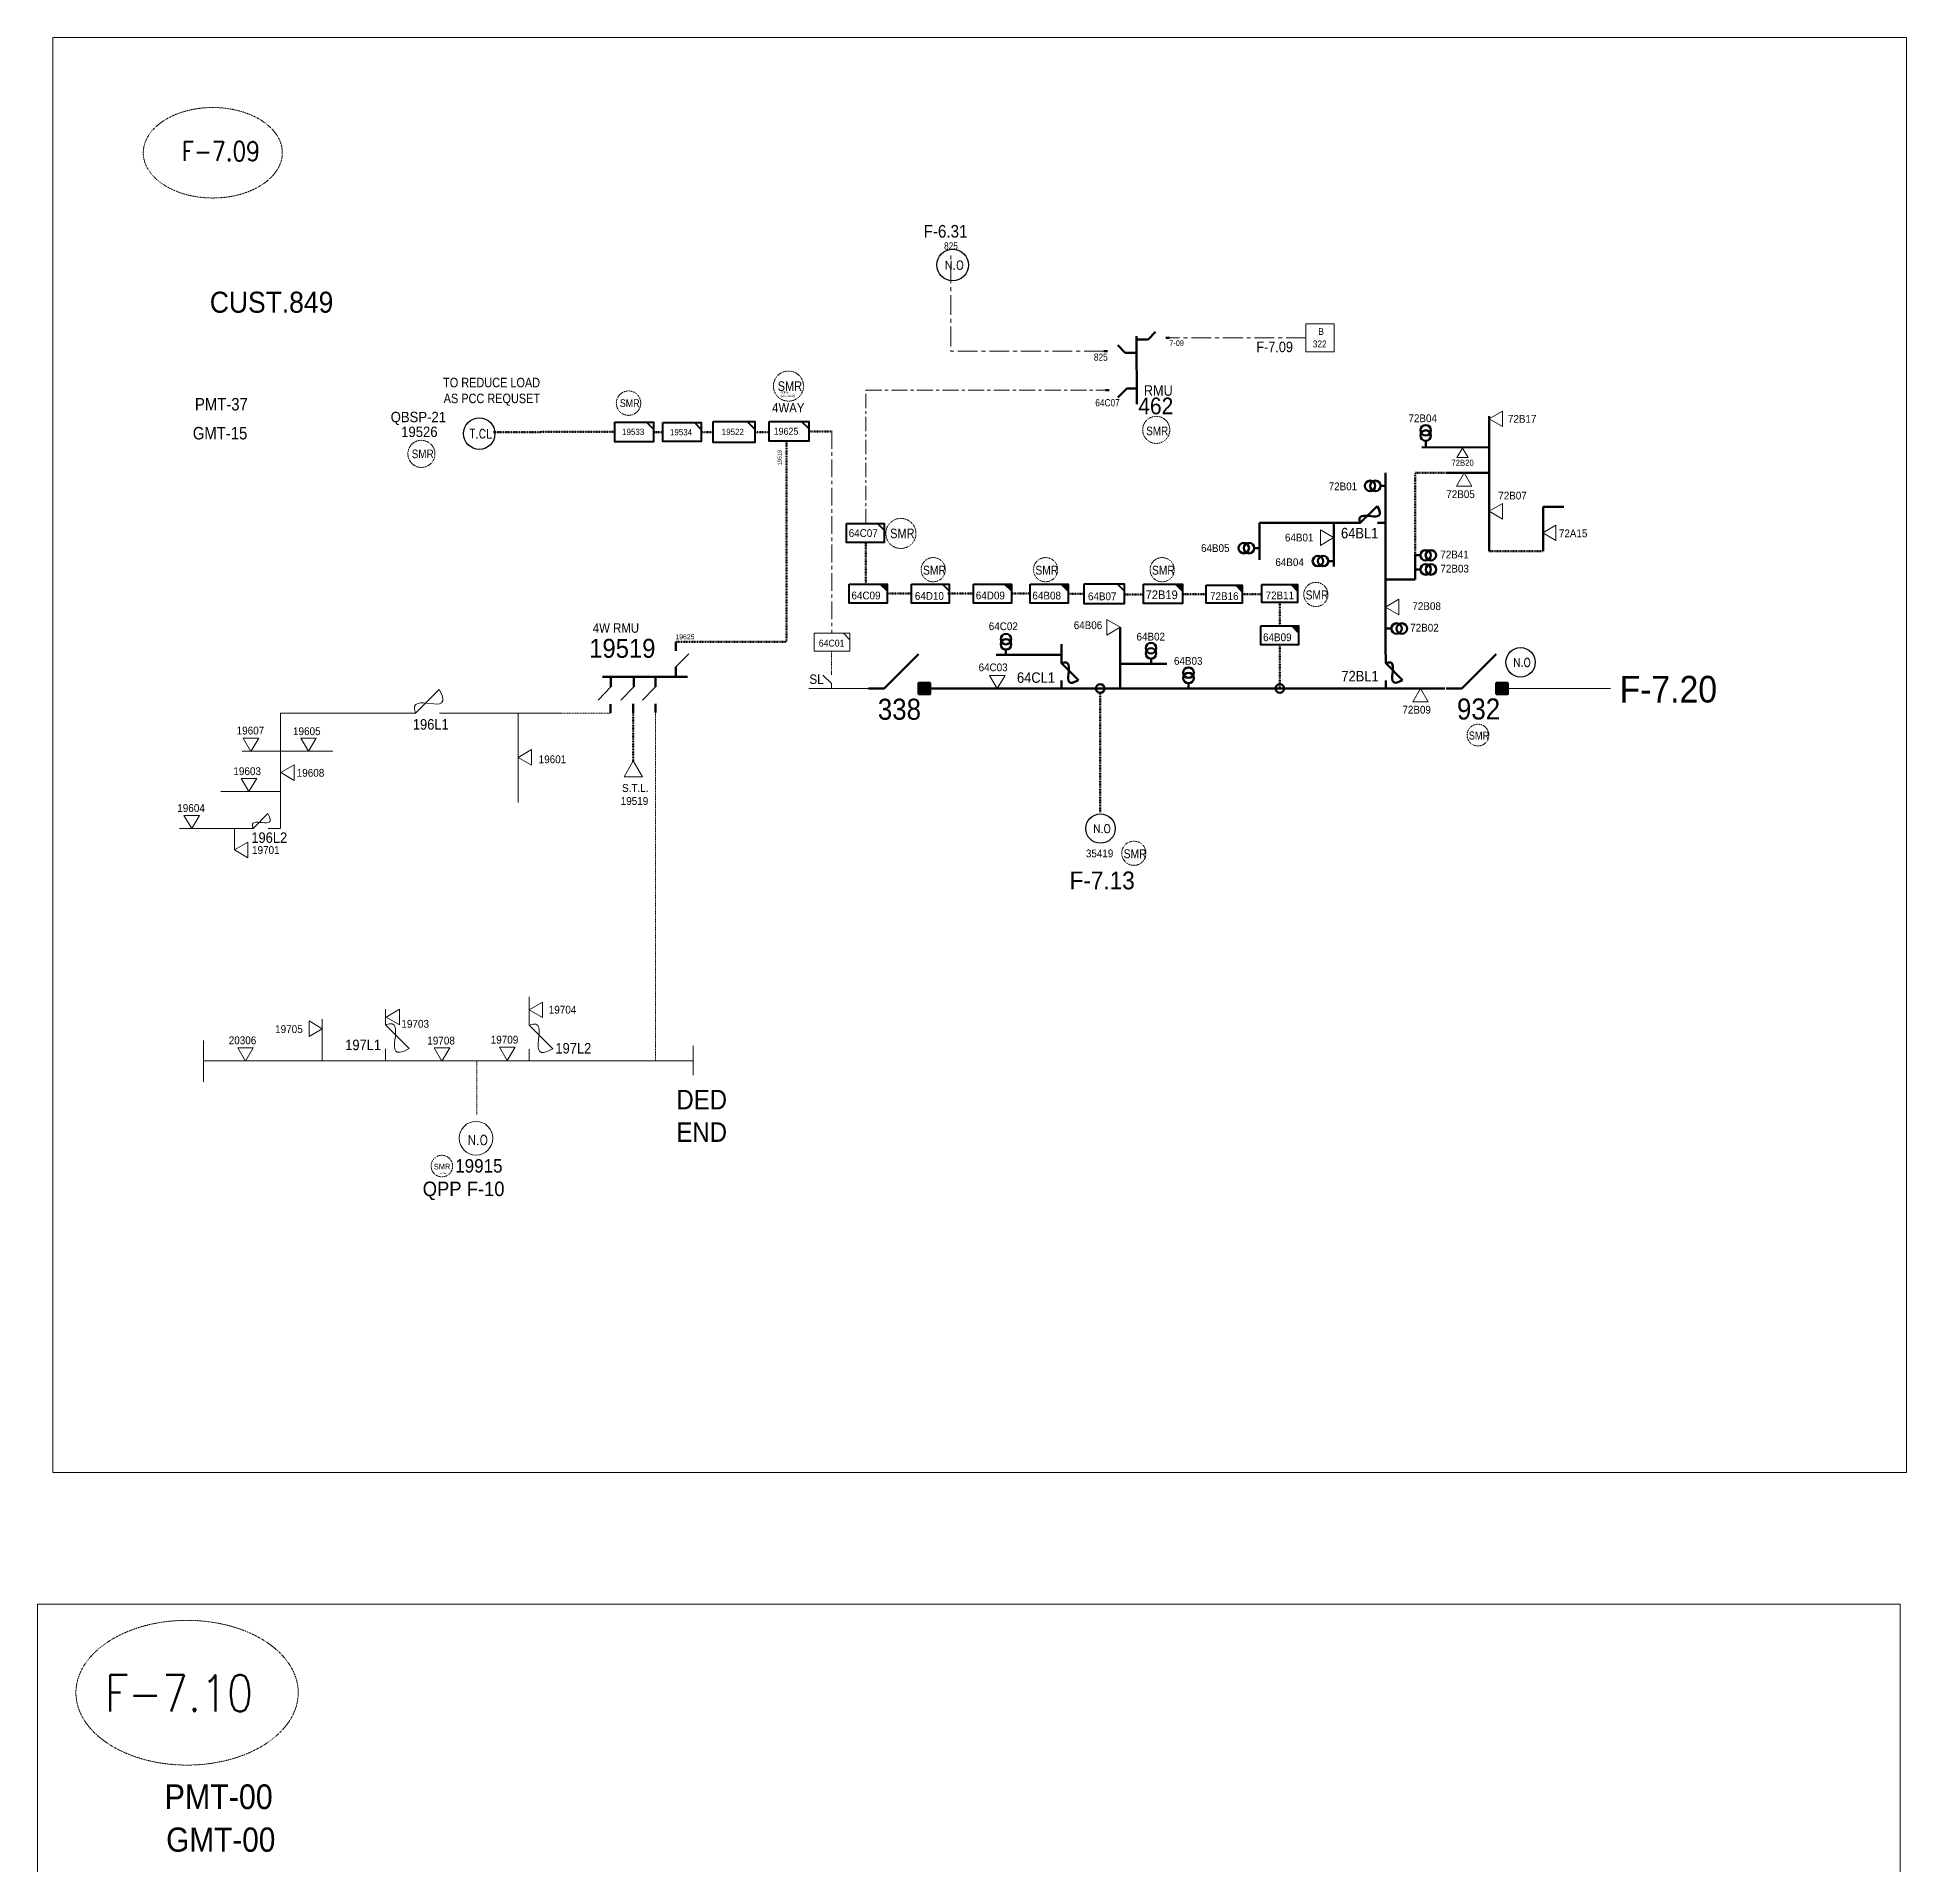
# Model space of a CAD drawing. Header units: metres. Extents: x 65984 to 144644, y -19036 to 23726.
# Drawn here: x 99697 to 100585, y 8292 to 9160 of the extents above; entities that cross this region are included whole.
import ezdxf
from ezdxf.enums import TextEntityAlignment as Align

# ---------------------------------------------------------------- set-up
doc = ezdxf.new("R2010")
doc.units = ezdxf.units.M
doc.header["$MEASUREMENT"] = 0
doc.linetypes.add('( Center )', pattern=[2, 1.25, -0.25, 0.25, -0.25])
doc.linetypes.add('DGN Style 3', pattern=[0.013877, 0, -0.013877])
doc.layers.get('0').update_dxf_attribs({"color": 95, "lineweight": 40})
for name, color, linetype, lineweight in [('ABS', 7, 'Continuous', 40), ('ABS NUMBER', 112, 'Continuous', 30), ('d_eos', 111, 'Continuous', 40), ('d_eos no', 121, 'Continuous', 40), ('d_fco', 5, 'Continuous', 40), ('d_fco text', 95, 'Continuous', 40), ('d_oh branch', 94, 'Continuous', 40), ('d_switch', 95, 'Continuous', 40), ('d_tf', 1, 'Continuous', 40), ('d_tf no', 6, 'Continuous', 40), ('d_tf_200', 1, 'Continuous', 40), ('d_ug cable', 95, 'Continuous', 40), ('d_unit sub', 7, 'Continuous', 40), ('FDR  1  16', 234, 'Continuous', 40), ('FDR  2  05', 154, 'Continuous', 40), ('FDR  2  19', 172, 'Continuous', 40), ('fedr no', 95, 'Continuous', 40), ('GRID STATION  04', 7, 'Continuous', 40), ('GRID STATION 01', 7, 'Continuous', 40), ('Level 37', 7, 'Continuous', 0), ('O H MAIN FEEDER', 4, 'Continuous', 100), ('SW N O', 114, 'Continuous', 30)]:
    doc.layers.add(name, color=color, linetype=linetype, lineweight=lineweight)
doc.styles.add('NASKHF', font='naskhf.shx', dxfattribs={"height": 8})
doc.styles.get("Standard").update_dxf_attribs({"font": 'txt.shx'})
doc.styles.add('Style-Arial', font='arial.ttf')
doc.styles.add('Style-ENGINEERING', font='ENGINEERING.shx')
doc.styles.add('Style-msdefault', font='msdefault.shx')
doc.styles.add('Style-STANDARD', font='STANDARD.shx')

# ---------------------------------------------------------------- blocks, each defined once
blk = doc.blocks.new('TF_8')
at = {"color": 0, "linetype": 'ByBlock', "lineweight": -2}
blk.add_line((6.3, 4.95), (9.9, 1.35), dxfattribs=at)
blk.add_3dface([(-10.1, 4.95), (9.9, 4.95), (9.9, -5.05), (-10.1, -5.05)], dxfattribs=at)
blk = doc.blocks.new('exist.us-1000kva')
at = {"color": 0, "linetype": 'ByBlock', "lineweight": -2, "flags": 128}
blk.add_lwpolyline([(40, 12.9), (32.8, 20), (40, 20)], close=True, dxfattribs=at)
at = {"color": 0, "linetype": 'ByBlock', "lineweight": -2, "extrusion": (0, 0, -1)}
blk.add_solid([(-40, 12.9), (-32.8, 20), (-40, 20)], dxfattribs=at)
at = {"color": 0, "linetype": 'ByBlock', "lineweight": -2, "xscale": 2, "yscale": 2}
blk.add_blockref('TF_8', (20.2, 10.1), dxfattribs=at)
blk = doc.blocks.new('TFU_12')
at = {"layer": 'd_tf_200', "color": 5, "linetype": 'Continuous', "lineweight": 53}
blk.add_line((0, 10), (0, 0), dxfattribs=at)
for centre in [(0, 30), (0, 20)]:
    blk.add_circle(centre, 10, dxfattribs=at)
blk = doc.blocks.new('*U748')
at = {"layer": 'd_fco', "color": 5, "linetype": 'Continuous', "lineweight": 100}
blk.add_line((-4.6, 4.2), (-10.1, 4.2), dxfattribs=at)
at = {"layer": 'd_fco', "color": 5, "linetype": 'Continuous', "lineweight": 100, "extrusion": (0, 0, -1), "flags": 128}
blk.add_lwpolyline([(-13, 4.2), (-7.1, 4.2), (4.4, -7.3)], dxfattribs=at)
at = {"layer": 'd_fco', "color": 5, "linetype": 'Continuous', "lineweight": 100}
blk.add_open_spline([(-4.4, -7.3), (-13, 7.7), (11.6, -7.7), (7.1, 4.2)], degree=3, dxfattribs=at)
blk = doc.blocks.new('*U679')
at = {"layer": 'd_fco', "color": 7, "linetype": 'Continuous', "lineweight": 100}
blk.add_line((-4.6, 4.2), (-10.1, 4.2), dxfattribs=at)
at = {"layer": 'd_fco', "color": 7, "linetype": 'Continuous', "lineweight": 100, "extrusion": (0, 0, -1), "flags": 128}
blk.add_lwpolyline([(-13, 4.2), (-7.1, 4.2), (4.4, -7.3)], dxfattribs=at)
at = {"layer": 'd_fco', "color": 7, "linetype": 'Continuous', "lineweight": 100}
blk.add_open_spline([(-4.4, -7.3), (-13, 7.7), (11.6, -7.7), (7.1, 4.2)], degree=3, dxfattribs=at)
blk = doc.blocks.new('ABS2_1_1')
at = {"color": 0, "linetype": 'ByBlock', "lineweight": -2, "ltscale": 500}
for q in [(-29900, 43500), (0, 0)]:
    blk.add_line((0, 13600), q, dxfattribs=at)
at = {"color": 0, "linetype": 'ByBlock', "lineweight": -2, "ltscale": 500, "flags": 128}
for points in [[(5000, 43600), (-5000, 43600), (-5000, 53600), (5000, 53600)], [(3791, 49653), (3791, 49653), (3791, 49653)]]:
    blk.add_lwpolyline(points, close=True, dxfattribs=at)
at = {"color": 0, "linetype": 'ByBlock', "lineweight": -2, "ltscale": 500}
for points in [[(5000, 43600), (-5000, 43600), (5000, 53600), (-5000, 53600)], [(3791, 49653), (3791, 49653), (3791, 49653)]]:
    blk.add_solid(points, dxfattribs=at)
blk = doc.blocks.new('*U1423')
at = {"layer": 'd_fco', "color": 5, "linetype": 'Continuous', "lineweight": 13}
blk.add_line((-4.6, 4.21), (-10.13, 4.21), dxfattribs=at)
at = {"layer": 'd_fco', "color": 5, "linetype": 'Continuous', "lineweight": 13, "flags": 128}
blk.add_lwpolyline([(11.18, 4.21), (7.07, 4.21), (-4.4, -7.26)], dxfattribs=at)
at = {"layer": 'd_fco', "color": 5, "linetype": 'Continuous', "lineweight": 13}
blk.add_open_spline([(-4.4, -7.26), (-13, 7.69), (11.58, -7.67), (7.07, 4.21)], degree=3, dxfattribs=at)
blk = doc.blocks.new('*U1087')
at = {"layer": 'd_fco', "color": 5, "linetype": 'Continuous', "lineweight": 13}
blk.add_line((-4.6, 4.21), (-10.13, 4.21), dxfattribs=at)
at = {"layer": 'd_fco', "color": 5, "linetype": 'Continuous', "lineweight": 13, "extrusion": (0, 0, -1), "flags": 128}
blk.add_lwpolyline([(-13.02, 4.21), (-7.07, 4.21), (4.4, -7.26)], dxfattribs=at)
at = {"layer": 'd_fco', "color": 5, "linetype": 'Continuous', "lineweight": 13}
blk.add_open_spline([(-4.4, -7.26), (-13, 7.69), (11.58, -7.67), (7.07, 4.21)], degree=3, dxfattribs=at)
blk = doc.blocks.new('*U1424')
at = {"layer": 'd_fco', "color": 7, "linetype": 'Continuous', "lineweight": 13}
blk.add_line((-0.7, 4.21), (-10.13, 4.21), dxfattribs=at)
at = {"layer": 'd_fco', "color": 7, "linetype": 'Continuous', "lineweight": 13, "flags": 128}
blk.add_lwpolyline([(16.92, 4.21), (10.98, 4.21), (-0.5, -7.26)], dxfattribs=at)
at = {"layer": 'd_fco', "color": 7, "linetype": 'Continuous', "lineweight": 13}
blk.add_open_spline([(-0.5, -7.26), (-9.1, 7.69), (15.48, -7.67), (10.98, 4.21)], degree=3, dxfattribs=at)
blk = doc.blocks.new('*U1425')
at = {"layer": 'd_fco', "color": 5, "linetype": 'Continuous', "lineweight": 13}
blk.add_line((-0.7, 4.2), (-10.1, 4.2), dxfattribs=at)
at = {"layer": 'd_fco', "color": 5, "linetype": 'Continuous', "lineweight": 13, "flags": 128}
blk.add_lwpolyline([(16.9, 4.2), (11, 4.2), (-0.5, -7.3)], dxfattribs=at)
at = {"layer": 'd_fco', "color": 5, "linetype": 'Continuous', "lineweight": 13}
blk.add_open_spline([(-0.5, -7.3), (-9.1, 7.7), (15.5, -7.7), (11, 4.2)], degree=3, dxfattribs=at)
blk = doc.blocks.new('TRA1_1286')
at = {"layer": 'd_tf', "color": 5, "linetype": 'Continuous', "lineweight": 0, "ltscale": 0.00033988, "extrusion": (0, 0, -1), "flags": 128}
blk.add_lwpolyline([(-10, -17), (0, 0), (10, -17)], close=True, dxfattribs=at)
blk = doc.blocks.new('TRA1_1285')
at = {"layer": 'd_tf', "color": 5, "linetype": 'Continuous', "lineweight": 0, "ltscale": 0.00033988, "xscale": 1.000046566207833, "yscale": 1.000046566207833, "zscale": 1.000046566207833, "rotation": 180}
blk.add_blockref('TRA1_1286', (0, 0), dxfattribs=at)
blk = doc.blocks.new('TRA1_1406')
at = {"layer": 'd_tf', "color": 5, "linetype": 'Continuous', "lineweight": 13, "ltscale": 0.000372147, "flags": 128}
blk.add_lwpolyline([(10.1, -17), (0.1, 0), (-9.9, -17)], close=True, dxfattribs=at)
blk = doc.blocks.new('TRA1_1405')
at = {"layer": 'd_tf', "color": 5, "linetype": 'Continuous', "lineweight": 13, "ltscale": 0.000372147, "xscale": 1.000046566207833, "yscale": 1.000046566207833, "zscale": 1.000046566207833, "rotation": 180}
blk.add_blockref('TRA1_1406', (0, 0), dxfattribs=at)
blk = doc.blocks.new('TRA1_1408')
at = {"layer": 'd_tf', "color": 5, "linetype": 'Continuous', "lineweight": 13, "ltscale": 0.000371982, "flags": 128}
blk.add_lwpolyline([(10, -17), (0, 0), (-10, -17)], close=True, dxfattribs=at)
blk = doc.blocks.new('TRA1_1407')
at = {"layer": 'd_tf', "color": 5, "linetype": 'Continuous', "lineweight": 13, "ltscale": 0.000371982, "xscale": 1.000046566207834, "yscale": 1.000046566207834, "zscale": 1.000046566207834, "rotation": 180}
blk.add_blockref('TRA1_1408', (0, 0), dxfattribs=at)
blk = doc.blocks.new('TRA1_1410')
at = {"layer": 'd_tf', "color": 5, "linetype": 'Continuous', "lineweight": 13, "ltscale": 0.000372147, "flags": 128}
blk.add_lwpolyline([(10.1, -17), (0.1, 0), (-9.9, -17)], close=True, dxfattribs=at)
blk = doc.blocks.new('TRA1_1409')
at = {"layer": 'd_tf', "color": 5, "linetype": 'Continuous', "lineweight": 13, "ltscale": 0.000372147, "xscale": 1.000046566207833, "yscale": 1.000046566207833, "zscale": 1.000046566207833, "rotation": 180}
blk.add_blockref('TRA1_1410', (0, 0), dxfattribs=at)
blk = doc.blocks.new('TRA1_1412')
at = {"layer": 'd_tf', "color": 5, "linetype": 'Continuous', "lineweight": 13, "ltscale": 0.000417731, "extrusion": (0, 0, -1), "flags": 128}
blk.add_lwpolyline([(-10, -17), (0, 0), (10, -17)], close=True, dxfattribs=at)
blk = doc.blocks.new('TRA1_1411')
at = {"layer": 'd_tf', "color": 5, "linetype": 'Continuous', "lineweight": 13, "ltscale": 0.000417731, "xscale": 1.000046566207833, "yscale": 1.000046566207833, "zscale": 1.000046566207833, "rotation": 180}
blk.add_blockref('TRA1_1412', (0, 0), dxfattribs=at)
blk = doc.blocks.new('*U3731')
at = {"layer": 'FDR  2  05', "color": 5, "linetype": 'Continuous', "lineweight": 13}
blk.add_line((11.8, -11.2), (22.6, -11.2), dxfattribs=at)
at = {"layer": 'FDR  2  05', "color": 5, "linetype": 'Continuous', "lineweight": 13, "flags": 128}
blk.add_lwpolyline([(-22.6, -11.2), (-11, -11.2), (11.4, 11.2)], dxfattribs=at)
blk = doc.blocks.new('TRA1_1569')
at = {"layer": 'd_tf', "color": 5, "linetype": 'Continuous', "lineweight": 0, "ltscale": 0.000274123, "extrusion": (0, 0, -1), "flags": 128}
blk.add_lwpolyline([(-10.1, -17), (-0.1, 0), (9.9, -17)], close=True, dxfattribs=at)
blk = doc.blocks.new('TRA1_1568')
at = {"layer": 'd_tf', "color": 5, "linetype": 'Continuous', "lineweight": 0, "ltscale": 0.000274123, "xscale": 1.000046566207833, "yscale": 1.000046566207833, "zscale": 1.000046566207833, "rotation": 180}
blk.add_blockref('TRA1_1569', (0, 0), dxfattribs=at)
blk = doc.blocks.new('*U3892')
at = {"layer": 'SW N O', "color": 3, "lineweight": 13, "ltscale": 0.426762}
blk.add_circle((0, 0), 16.8, dxfattribs=at)
at = {"layer": 'SW N O', "color": 3, "lineweight": 13, "insert": (1.7, -1.8), "char_height": 9.6, "attachment_point": 5, "line_spacing_factor": 0.6, "style": 'Style-STANDARD'}
blk.add_mtext('N.O', dxfattribs=at)
blk = doc.blocks.new('*U3973')
at = {"layer": 'SW N O', "color": 3}
blk.add_circle((0, 0), 16.8, dxfattribs=at)
at = {"layer": 'SW N O', "color": 3, "style": 'Style-STANDARD'}
blk.add_text('N.O', height=9.6, dxfattribs=at).set_placement((1.7, -0.2), align=Align.MIDDLE_CENTER)
blk = doc.blocks.new('*U1426')
at = {"layer": 'SW N O', "color": 3}
blk.add_circle((0, 0), 16.8, dxfattribs=at)
at = {"layer": 'SW N O', "color": 3, "style": 'Style-STANDARD'}
blk.add_text('N.O', height=9.6, dxfattribs=at).set_placement((1.7, -0.2), align=Align.MIDDLE_CENTER)
blk = doc.blocks.new('*U3989')
at = {"layer": 'SW N O', "color": 1}
blk.add_circle((0, 0), 16.8, dxfattribs=at)
at = {"layer": 'SW N O', "color": 1, "style": 'Style-STANDARD'}
blk.add_text('T.CL', height=9.6, dxfattribs=at).set_placement((1.7, -0.2), align=Align.MIDDLE_CENTER)

msp = doc.modelspace()

# ---------------------------------------------------------------- linework, layer by layer
at = {"layer": 'd_eos', "color": 2, "linetype": 'Continuous', "lineweight": 211, "ltscale": 0.638341}
for p, q in [((100213.9, 9010.32), (100210.3, 9014.02)), ((100219.29, 9018.34), (100219.3, 8986.02)), ((100219.46, 9016.69), (100224.69, 9016.69)), ((100224.69, 9016.69), (100228.28, 9020.39)), ((100219.13, 9010.32), (100213.9, 9010.32)), ((100214.64, 8993.51), (100210.39, 8989.12)), ((100219.29, 8993.51), (100214.64, 8993.51))]:
    msp.add_line(p, q, dxfattribs=at)
at = {"layer": 'd_eos', "color": 2, "linetype": 'Continuous', "lineweight": 211, "ltscale": 0.479736}
for p, q in [((100233.1, 9017.51), (100234.87, 9017.51)), ((100205.49, 9011.14), (100203.72, 9011.14)), ((100206.24, 8992.68), (100204.46, 8992.68))]:
    msp.add_line(p, q, dxfattribs=at)
at = {"layer": 'd_eos', "color": 7, "linetype": 'Continuous', "lineweight": 211, "ltscale": 0.574507}
for p, q in [((100000.3, 8873.01), (100000.3, 8868.83)), ((99965.58, 8856.43), (100005.85, 8856.43)), ((99969.54, 8851.73), (99969.54, 8856.44)), ((99980.43, 8851.71), (99980.43, 8856.42)), ((99990.65, 8851.73), (99990.65, 8856.44)), ((100000.37, 8856.42), (100000.37, 8861.13)), ((99969.29, 8843.39), (99969.29, 8839.2)), ((99980.15, 8843.57), (99980.15, 8839.39)), ((99990.76, 8843.68), (99990.76, 8839.49))]:
    msp.add_line(p, q, dxfattribs=at)
at = {"layer": 'd_eos', "color": 7, "linetype": 'Continuous', "lineweight": 13, "ltscale": 0.574507}
for p, q in [((100000.37, 8861.12), (100006.48, 8867.43)), ((99963.42, 8845.41), (99969.54, 8851.72)), ((99974.31, 8845.4), (99980.42, 8851.7)), ((99984.52, 8845.42), (99990.64, 8851.72))]:
    msp.add_line(p, q, dxfattribs=at)
at = {"layer": 'd_oh branch', "color": 5, "linetype": 'Continuous', "lineweight": 100}
for p, q in [((100386.76, 8916.09), (100386.76, 8980.38)), ((100386.76, 8965.36), (100354.69, 8965.61)), ((100337.58, 8953.38), (100337.58, 8867.1)), ((100386.65, 8953.38), (100366.69, 8953.38)), ((100422.28, 8937.17), (100412.48, 8937.17)), ((100412.48, 8916.09), (100412.48, 8937.17)), ((100277.67, 8929.55), (100323.45, 8929.55)), ((100277.67, 8929.55), (100277.67, 8912.09)), ((100312.88, 8929.55), (100312.88, 8908.9)), ((100351.56, 8914.36), (100351.56, 8902.71)), ((100351.56, 8902.71), (100337.58, 8902.71)), ((100211.4, 8879.98), (100211.39, 8851.55)), ((100183.65, 8866.66), (100183.65, 8871.97)), ((100152.5, 8866.95), (100183.65, 8866.95)), ((100233.64, 8862.56), (100211.39, 8862.56))]:
    msp.add_line(p, q, dxfattribs=at)
at = {"layer": 'd_oh branch', "color": 5, "linetype": 'Continuous', "lineweight": 13}
for p, q in [((99812.59, 8839.2), (99812.59, 8784.37)), ((99812.59, 8839.2), (99870.86, 8839.2)), ((99897.37, 8839.2), (99945.93, 8839.2)), ((99925.53, 8839.2), (99925.53, 8796.74)), ((99794.39, 8821.06), (99837.49, 8821.06)), ((99784.18, 8801.89), (99812.59, 8801.89)), ((99764.52, 8784.37), (99797.42, 8784.37)), ((99790.7, 8774.16), (99790.7, 8784.37)), ((99930.68, 8696.77), (99930.68, 8704.44)), ((99832.41, 8674.03), (99832.41, 8693.71)), ((99862.45, 8693.57), (99862.45, 8698.36))]:
    msp.add_line(p, q, dxfattribs=at)
at = {"layer": 'd_oh branch', "color": 5, "linetype": 'DGN Style 3', "lineweight": 13}
for p, q in [((99945.93, 8839.2), (99969.29, 8839.2)), ((99990.76, 8840.71), (99990.7, 8674.03))]:
    msp.add_line(p, q, dxfattribs=at)
at = {"layer": 'd_ug cable', "color": 5, "linetype": 'DGN Style 3', "lineweight": 100}
for p, q in [((99913.75, 8972.75), (99971.37, 8972.82)), ((99989.81, 8972.77), (99994.21, 8972.77)), ((100012.48, 8972.77), (100018.03, 8972.77)), ((100037.82, 8972.77), (100044.69, 8972.77)), ((100063.5, 8973.09), (100074.43, 8973.09)), ((100090.62, 8900.68), (100090.62, 8920.26)), ((100159.77, 8896), (100168.68, 8896)), ((100186.68, 8895.95), (100194.42, 8895.95)), ((100222.27, 8895.54), (100213.58, 8895.54)), ((100241.32, 8895.68), (100252.35, 8895.68)), ((100278.69, 8895.68), (100269.42, 8895.68)), ((100287.23, 8880.64), (100287.23, 8891.76))]:
    msp.add_line(p, q, dxfattribs=at)
at = {"layer": 'd_ug cable', "color": 22, "linetype": 'DGN Style 3', "lineweight": 100}
msp.add_line((100202, 8792.15), (100202, 8848.8), dxfattribs=at)
at = {"layer": 'd_ug cable', "color": 2, "linetype": 'Continuous', "lineweight": 0}
for p, q in [((100008.61, 8674.03), (100008.61, 8681.07)), ((100008.61, 8667.23), (100008.61, 8674.03))]:
    msp.add_line(p, q, dxfattribs=at)
at = {"layer": 'd_ug cable', "color": 5, "linetype": 'DGN Style 3', "lineweight": 13}
msp.add_line((99905.87, 8648.46), (99905.87, 8674.03), dxfattribs=at)
at = {"layer": 'd_ug cable', "color": 5, "linetype": 'DGN Style 3', "lineweight": 100, "flags": 128}
for points in [[(100053.01, 8968.09), (100053.01, 8873.04)], [(100412.48, 8916.09), (100386.76, 8916.09)], [(100112.27, 8896), (100100.7, 8896)], [(100129.63, 8896), (100141.77, 8896)], [(100053.01, 8873.04), (100000.3, 8873.01)], [(100287.23, 8871.64), (100287.23, 8850.9)], [(99980.15, 8842.06), (99980.15, 8816.44)]]:
    msp.add_lwpolyline(points, dxfattribs=at)
at = {"layer": 'd_ug cable', "color": 5, "linetype": 'DGN Style 3', "lineweight": 140, "flags": 128}
msp.add_lwpolyline([(100351.56, 8914.36), (100351.56, 8953.38), (100367.37, 8953.38)], dxfattribs=at)
at = {"layer": 'd_ug cable', "color": 2, "linetype": 'DGN Style 3', "lineweight": 13}
for centre, radius in [((100053.88, 8994.59), 7.16), ((99977.9, 8986.49), 5.8), ((100228.59, 8973.78), 6.44), ((99879.5, 8962.39), 6.44), ((100107.29, 8924.58), 7.16), ((100122.65, 8907.35), 5.75), ((100176.03, 8907.35), 5.75), ((100231.41, 8907.35), 5.75), ((100304.4, 8895.58), 5.75), ((100381.42, 8828.75), 5.18), ((100217.97, 8772.61), 5.75)]:
    msp.add_circle(centre, radius, dxfattribs=at)
at = {"layer": 'd_ug cable', "color": 2, "linetype": 'DGN Style 3', "lineweight": 0}
msp.add_circle((99889.23, 8623.98), 5.12, dxfattribs=at)
at = {"layer": 'FDR  1  16', "color": 5, "linetype": '( Center )', "lineweight": 13, "ltscale": 7.500037, "flags": 128}
msp.add_lwpolyline([(100203.72, 9011.14), (100131.05, 9011.14), (100131.05, 9058.38), (100131.05, 9058.38)], dxfattribs=at)
at = {"layer": 'FDR  1  16', "color": 30, "linetype": '( Center )', "lineweight": 13, "ltscale": 7.500037, "flags": 128}
msp.add_lwpolyline([(100299.68, 9017.51), (100234.87, 9017.51)], dxfattribs=at)
at = {"layer": 'FDR  1  16', "color": 5, "linetype": '( Center )', "lineweight": 13, "ltscale": 6.07503, "flags": 128}
msp.add_lwpolyline([(100090.61, 8992.68), (100205.35, 8992.68), (100205.35, 8992.68)], dxfattribs=at)
at = {"layer": 'FDR  1  16', "color": 5, "linetype": '( Center )', "lineweight": 13, "ltscale": 5.467527, "flags": 128}
msp.add_lwpolyline([(100090.61, 8929.41), (100090.61, 8992.68), (100090.61, 8992.68)], dxfattribs=at)
at = {"layer": 'FDR  1  16', "color": 5, "linetype": '( Center )', "lineweight": 13, "ltscale": 6.750034, "flags": 128}
msp.add_lwpolyline([(100074.43, 8973.26), (100074.43, 8877.16), (100074.43, 8877.16)], dxfattribs=at)
at = {"layer": 'FDR  2  19', "color": 5, "linetype": 'DGN Style 3', "lineweight": 13}
msp.add_line((100074.31, 8868.63), (100074.37, 8859.45), dxfattribs=at)
at = {"layer": 'fedr no', "color": 82, "linetype": 'DGN Style 3', "lineweight": 13, "true_color": 0x1dc70e}
for centre, major_axis in [((99780.4, 9105.46), (33.02, 0)), ((99768.18, 8373.73), (52.8, 0))]:
    msp.add_ellipse(centre, major_axis=major_axis, ratio=0.651175, dxfattribs=at)
at = {"layer": 'GRID STATION  04', "color": 121, "linetype": 'Continuous', "lineweight": 13, "ltscale": 0.482743, "flags": 128}
msp.add_lwpolyline([(100313.07, 9024.2), (100313.07, 9010.82), (100299.68, 9010.82), (100299.68, 9024.2)], close=True, dxfattribs=at)
at = {"layer": 'O H MAIN FEEDER', "color": 5, "lineweight": 13, "ltscale": 0.488306}
msp.add_line((100091.97, 8850.85), (100063.59, 8850.85), dxfattribs=at)
at = {"layer": 'O H MAIN FEEDER', "color": 5, "lineweight": 211, "ltscale": 0.488306}
msp.add_line((100365.75, 8850.85), (100120.81, 8850.85), dxfattribs=at)
at = {"layer": 'O H MAIN FEEDER', "color": 30, "lineweight": 13, "ltscale": 0.426762}
msp.add_line((100394.95, 8850.85), (100444.39, 8850.85), dxfattribs=at)
at = {"layer": 'O H MAIN FEEDER', "color": 5, "lineweight": 13, "ltscale": 0.418227}
for p, q in [((99775.99, 8683.7), (99775.99, 8663.95)), ((99775.99, 8674.03), (100008.61, 8674.03))]:
    msp.add_line(p, q, dxfattribs=at)
at = {"layer": 'O H MAIN FEEDER', "color": 140, "linetype": 'Continuous', "lineweight": 13, "flags": 128}
for points in [[(99704.35, 9160.29), (100585.06, 9160.29), (100585.06, 8478.44), (99704.35, 8478.44)], [(99697.07, 8415.87), (100581.97, 8415.87), (100581.97, 7797.37), (99697.07, 7797.37)]]:
    msp.add_lwpolyline(points, close=True, dxfattribs=at)
at = {"layer": 'O H MAIN FEEDER', "color": 5, "lineweight": 211, "ltscale": 0.488306}
for centre in [(100202, 8850.87), (100287.31, 8850.92)]:
    msp.add_circle(centre, 2.07, dxfattribs=at)

# ---------------------------------------------------------------- block references
at = {"layer": 'ABS', "color": 7, "linetype": 'Continuous', "lineweight": 211, "ltscale": 0.812883, "xscale": 0.0005446322480400587, "yscale": 0.0005446322480400587, "zscale": 0.000360672857092237, "rotation": 269.9999999999998}
msp.add_blockref('ABS2_1_1', (100091.97, 8850.85), dxfattribs=at)
at = {"layer": 'ABS', "color": 2, "linetype": 'Continuous', "lineweight": 211, "ltscale": 0.812883, "xscale": 0.0005446322480400587, "yscale": 0.0005446322480400587, "zscale": 0.000360672857092237, "rotation": 269.9999999999998}
msp.add_blockref('ABS2_1_1', (100366.36, 8850.85), dxfattribs=at)
at = {"layer": 'd_fco', "color": 7, "linetype": 'Continuous', "lineweight": 100, "xscale": 0.7, "yscale": 0.7, "zscale": 0.7}
for p, rotation in [((100330.49, 8932.5), 180.0000000006), ((100340.53, 8857.99), 90.00000000060005)]:
    msp.add_blockref('*U679', p, dxfattribs=dict(at, rotation=rotation))
at = {"layer": 'd_fco', "color": 5, "linetype": 'Continuous', "lineweight": 100, "xscale": 0.7, "yscale": 0.7, "zscale": 0.7, "rotation": 90.00000000060005}
msp.add_blockref('*U748', (100186.6, 8857.95), dxfattribs=at)
at = {"layer": 'd_fco', "color": 7, "linetype": 'Continuous', "lineweight": 13, "xscale": 0.98, "yscale": 0.98, "zscale": 0.98, "rotation": 180.0000000006001}
msp.add_blockref('*U1424', (99887.44, 8843.33), dxfattribs=at)
at = {"layer": 'd_fco', "color": 5, "linetype": 'Continuous', "lineweight": 13}
for name, p, xscale, yscale, zscale, rotation in [('*U1425', (99806.28, 8786.95), 0.6141257989165709, 0.6141257989165709, 0.6141257989165709, 180.0000000006001), ('*U1423', (99866.58, 8684.12), 0.98, 0.98, 0.98, 90.0000000006001), ('*U1087', (99934.81, 8684.02), 0.98, 0.98, 0.98, 90.0000000006001)]:
    msp.add_blockref(name, p, dxfattribs=dict(at, xscale=xscale, yscale=yscale, zscale=zscale, rotation=rotation))
at = {"layer": 'd_tf', "color": 5, "linetype": 'Continuous', "lineweight": 0, "ltscale": 0.00033988, "extrusion": (0, 0, -1), "xscale": 0.37, "yscale": 0.37, "zscale": 0.37}
for p, rotation in [((-100386.8, 8979.04), 89.99999999999997), ((-100374.89, 8953.37), 180), ((-100386.74, 8935.13), 89.99999999999997), ((-100337.56, 8889.57), 89.99999999999997), ((-100211.39, 8879.98), 269.9999999999999)]:
    msp.add_blockref('TRA1_1285', p, dxfattribs=dict(at, rotation=rotation))
at = {"layer": 'd_tf', "color": 5, "linetype": 'Continuous', "lineweight": 0, "ltscale": 0.000274123, "extrusion": (0, 0, -1), "xscale": 0.2626239897750874, "yscale": 0.2626239897750874, "zscale": 0.2626239897750874, "rotation": 180}
msp.add_blockref('TRA1_1568', (-100374.11, 8965.1), dxfattribs=at)
at = {"layer": 'd_tf', "color": 5, "linetype": 'Continuous', "lineweight": 0, "ltscale": 0.00033988, "xscale": 0.37, "yscale": 0.37, "zscale": 0.37}
for p, rotation in [((100312.87, 8922.6), 89.99999999999999), ((100412.18, 8924.86), 269.9999999999999), ((100153.09, 8850.86), 359.9999999999999), ((100354.13, 8850.85), 179.9999999999999)]:
    msp.add_blockref('TRA1_1285', p, dxfattribs=dict(at, rotation=rotation))
at = {"layer": 'd_tf', "color": 5, "linetype": 'Continuous', "lineweight": 13, "ltscale": 0.000372147, "xscale": 0.37, "yscale": 0.37, "zscale": 0.37}
for p in [(99798.55, 8820.98), (99797.58, 8801.9), (99889.29, 8673.87)]:
    msp.add_blockref('TRA1_1405', p, dxfattribs=at)
at = {"layer": 'd_tf', "color": 5, "linetype": 'Continuous', "lineweight": 13, "ltscale": 0.000372147, "extrusion": (0, 0, -1), "xscale": 0.37, "yscale": 0.37, "zscale": 0.37}
for p in [(-99825.82, 8821.07), (-99770.33, 8784.32)]:
    msp.add_blockref('TRA1_1405', p, dxfattribs=at)
at = {"layer": 'd_tf', "color": 5, "linetype": 'Continuous', "lineweight": 13, "ltscale": 0.000372147}
for name, p, xscale, yscale, zscale, rotation in [('TRA1_1405', (99925.53, 8818.15), 0.37, 0.37, 0.37, 270), ('TRA1_1405', (99812.78, 8810.88), 0.37, 0.37, 0.37, 270), ('TRA1_1405', (99790.7, 8774.15), 0.37, 0.37, 0.37, 270), ('TRA1_1405', (99862.75, 8694.73), 0.37, 0.37, 0.37, 270), ('TRA1_1405', (99795.99, 8673.87), 0.37, 0.37, 0.37, 359.9999999999999), ('TRA1_1409', (99920.32, 8674.19), 0.3700000000000001, 0.3700000000000001, 0.3700000000000001, 359.9996256514873)]:
    msp.add_blockref(name, p, dxfattribs=dict(at, xscale=xscale, yscale=yscale, zscale=zscale, rotation=rotation))
at = {"layer": 'd_tf', "color": 5, "linetype": 'Continuous', "lineweight": 13, "ltscale": 0.000417731, "extrusion": (0, 0, -1), "xscale": 0.4379814980475905, "yscale": 0.4379814980475905, "zscale": 0.4379814980475905, "rotation": 180.0000000000001}
msp.add_blockref('TRA1_1411', (-99980.16, 8816.45), dxfattribs=at)
at = {"layer": 'd_tf', "color": 5, "linetype": 'Continuous', "lineweight": 13, "ltscale": 0.000371982, "extrusion": (0, 0, -1), "xscale": 0.3699999999999999, "yscale": 0.3699999999999999, "zscale": 0.3699999999999999, "rotation": 89.99999999999994}
msp.add_blockref('TRA1_1407', (-99930.68, 8698.2), dxfattribs=at)
at = {"layer": 'd_tf', "color": 5, "linetype": 'Continuous', "lineweight": 13, "ltscale": 0.000371982, "xscale": 0.3699999999999999, "yscale": 0.3699999999999999, "zscale": 0.3699999999999999, "rotation": 89.99999999999999}
msp.add_blockref('TRA1_1407', (99832.42, 8689.25), dxfattribs=at)
at = {"layer": 'd_tf_200', "color": 5, "linetype": 'Continuous', "lineweight": 53, "extrusion": (0, 0, -1), "xscale": 0.25, "yscale": 0.25, "zscale": 0.25}
for p, rotation in [((-100356.61, 8966.09), 359.9999999999997), ((-100337.67, 8947.16), 269.9999999999997)]:
    msp.add_blockref('TFU_12', p, dxfattribs=dict(at, rotation=rotation))
at = {"layer": 'd_tf_200', "color": 5, "linetype": 'Continuous', "lineweight": 53}
for p, xscale, yscale, zscale, rotation in [((100277.67, 8917.61), 0.2500000000000001, 0.2500000000000001, 0.2500000000000001, 89.99999999996226), ((100351.56, 8914.2), 0.25, 0.25, 0.25, 269.9999999999997), ((100312.88, 8911.45), 0.25, 0.25, 0.25, 89.99999999999977), ((100351.6, 8907.48), 0.25, 0.25, 0.25, 269.9999999999997), ((100337.77, 8879.38), 0.25, 0.25, 0.25, 269.9999999999997), ((100157.21, 8866.87), 0.25, 0.25, 0.25, 359.9999999999997), ((100226.12, 8862.56), 0.25, 0.25, 0.25, 359.9999999999997), ((100243.91, 8850.9), 0.25, 0.25, 0.25, 359.9999999999997)]:
    msp.add_blockref('TFU_12', p, dxfattribs=dict(at, xscale=xscale, yscale=yscale, zscale=zscale, rotation=rotation))
at = {"layer": 'd_unit sub', "color": 5, "linetype": 'Continuous', "lineweight": 40, "rotation": 359.9999999999999}
for name, p, xscale, yscale, zscale in [('TF_8', (100028.03, 8972.82), 0.9898322274612925, 0.9898322274612925, 0.3456774359918227), ('TF_8', (100003.43, 8972.81), 0.913349462749073, 0.913349462749073, 0.3111096923926405), ('exist.us-1000kva', (100082.7, 8891.5), 0.45, 0.45, 0.4267622666565712), ('exist.us-1000kva', (100141.77, 8891.5), 0.45, 0.45, 0.4267622666565712), ('exist.us-1000kva', (100252.35, 8891.41), 0.4267622666565712, 0.4267622666565712, 0.4267622666565712), ('exist.us-1000kva', (100278.23, 8871.64), 0.45, 0.45, 0.4267622666565712)]:
    msp.add_blockref(name, p, dxfattribs=dict(at, xscale=xscale, yscale=yscale, zscale=zscale))
at = {"layer": 'd_unit sub', "color": 2, "linetype": 'Continuous', "lineweight": 40, "rotation": 359.9999999999999}
for name, p, xscale, yscale, zscale in [('TF_8', (100054.19, 8973.15), 0.940725449884776, 0.940725449884776, 0.3840860399909141), ('TF_8', (99980.68, 8972.81), 0.9220217780545243, 0.9220217780545243, 0.3111096923926405), ('TF_8', (100090.46, 8924.89), 0.9, 0.9, 0.4267622666565712), ('TF_8', (100121.36, 8896.04), 0.9, 0.9, 0.4267622666565712), ('exist.us-1000kva', (100168.68, 8891.45), 0.45, 0.45, 0.4267622666565712), ('exist.us-1000kva', (100222.47, 8891.26), 0.4641125787082648, 0.4641125787082648, 0.3840860399909141), ('exist.us-1000kva', (100278.69, 8891.76), 0.4267622666565712, 0.4267622666565712, 0.4267622666565712)]:
    msp.add_blockref(name, p, dxfattribs=dict(at, xscale=xscale, yscale=yscale, zscale=zscale))
at = {"layer": 'd_unit sub', "color": 5, "linetype": 'Continuous', "lineweight": 40, "xscale": 0.9499999999999998, "yscale": 0.9499999999999998, "zscale": 0.4267622666565712}
msp.add_blockref('TF_8', (100204.01, 8896), dxfattribs=at)
at = {"layer": 'd_unit sub', "color": 5, "linetype": 'Continuous', "lineweight": 13, "xscale": 0.8535245333131425, "yscale": 0.8535245333131425, "zscale": 0.4267622666565712, "rotation": 359.9999999999999}
msp.add_blockref('TF_8', (100074.66, 8872.94), dxfattribs=at)
at = {"layer": 'FDR  2  05', "color": 5, "linetype": 'Continuous', "lineweight": 13, "xscale": 0.1825174842759915, "yscale": 0.1825174842759915, "zscale": 0.1825174842759915, "rotation": 90.00000000000004}
msp.add_blockref('*U3731', (100072.32, 8855.21), dxfattribs=at)
at = {"layer": 'SW N O', "color": 3}
for name, p, xscale, yscale, zscale in [('*U3973', (100131.88, 9052.14), 0.4452900733460595, 0.4452900733460595, 0.4452900733460595), ('*U1426', (100401.66, 8863.34), 0.4157114680885439, 0.4157114680885439, 0.4157114680885439), ('*U1426', (100202.12, 8784.33), 0.4157114680885439, 0.4157114680885439, 0.4157114680885439)]:
    msp.add_blockref(name, p, dxfattribs=dict(at, xscale=xscale, yscale=yscale, zscale=zscale))
at = {"layer": 'SW N O', "color": 1, "xscale": 0.4452900733460595, "yscale": 0.4452900733460595, "zscale": 0.4452900733460595}
msp.add_blockref('*U3989', (99906.97, 8972.02), dxfattribs=at)
at = {"layer": 'SW N O', "color": 3, "lineweight": 13, "xscale": 0.4757794052557304, "yscale": 0.4757794052557304, "zscale": 0.4757794052557304, "rotation": 359.9999999999999}
msp.add_blockref('*U3892', (99905.45, 8637.19), dxfattribs=at)

# ---------------------------------------------------------------- texts
at = {"color": 4, "insert": (99891.57, 8620.25), "char_height": 0.4248, "attachment_point": 9}
msp.add_mtext('\\FENGINEERING;\\H1x;\\W1.09375;ACTIVE\\P21.02.2024', dxfattribs=at)
at = {"layer": 'ABS NUMBER', "color": 7, "lineweight": 140, "style": 'Style-Arial', "width": 0.88}
msp.add_text('338', height=10, dxfattribs=at).set_placement((100096.33, 8846.05), align=Align.TOP_LEFT)
at = {"layer": 'ABS NUMBER', "color": 2, "lineweight": 140, "style": 'Style-Arial', "width": 0.88}
msp.add_text('932', height=10, dxfattribs=at).set_placement((100371.46, 8846.17), align=Align.TOP_LEFT)
at = {"layer": 'ABS NUMBER', "color": 55, "lineweight": 13, "insert": (100000.65, 8660.18), "char_height": 9.2648, "attachment_point": 1, "style": 'NASKHF'}
msp.add_mtext('\\fArial|b0|i0|c178178|p39;\\H1x;\\W0.88;DED\\PEND\\P', dxfattribs=at)
at = {"layer": 'd_eos no', "color": 2, "linetype": 'Continuous', "lineweight": 13, "style": 'Style-Arial', "width": 0.9}
msp.add_text('CUST.849', height=10, dxfattribs=at).set_placement((99778.97, 9039.45), align=Align.TOP_LEFT)
at = {"layer": 'd_eos no', "color": 2, "linetype": 'Continuous', "lineweight": 140, "ltscale": 0.862308, "style": 'Style-Arial', "width": 0.9}
msp.add_text('462', height=7.935, dxfattribs=at).set_placement((100220.05, 8981.2))
at = {"layer": 'd_eos no', "color": 7, "linetype": 'Continuous', "lineweight": 140, "style": 'Style-Arial', "width": 0.9}
msp.add_text('19519', height=9, dxfattribs=at).set_placement((99959.22, 8865.49))
at = {"layer": 'd_eos no', "color": 7, "linetype": 'Continuous', "lineweight": 13, "style": 'Style-Arial', "width": 0.88}
for s, height, p in [('PMT-00', 11.745, (99757.53, 8330.17)), ('GMT-00', 11.508, (99758.25, 8309.68))]:
    msp.add_text(s, height=height, dxfattribs=at).set_placement(p, align=Align.TOP_LEFT)
at = {"layer": 'd_fco text', "color": 7, "linetype": 'Continuous', "lineweight": 80, "style": 'Style-msdefault', "width": 0.916667}
for s, p in [('64BL1', (100316.38, 8927.23)), ('72BL1', (100316.55, 8859.29))]:
    msp.add_text(s, height=4.998, dxfattribs=at).set_placement(p, align=Align.TOP_LEFT)
at = {"layer": 'd_fco text', "color": 5, "linetype": 'Continuous', "lineweight": 80, "style": 'Style-msdefault', "width": 0.916667}
for s, height, p in [('SL', 4.498, (100063.83, 8857.57)), ('64CL1', 4.998, (100162.45, 8858.59))]:
    msp.add_text(s, height=height, dxfattribs=at).set_placement(p, align=Align.TOP_LEFT)
at = {"layer": 'd_fco text', "color": 7, "linetype": 'Continuous', "lineweight": 13, "style": 'Style-msdefault', "width": 0.916667}
msp.add_text('196L1', height=4.998, dxfattribs=at).set_placement((99875.44, 8836.35), align=Align.TOP_LEFT)
at = {"layer": 'd_fco text', "color": 5, "linetype": 'Continuous', "lineweight": 13, "style": 'Style-msdefault', "width": 0.916667}
for s, p in [('196L2', (99798.71, 8782.53)), ('197L1', (99843.3, 8684.05)), ('197L2', (99943.16, 8682.45))]:
    msp.add_text(s, height=4.998, dxfattribs=at).set_placement(p, align=Align.TOP_LEFT)
at = {"layer": 'd_switch', "color": 55, "linetype": 'Continuous', "lineweight": 13, "style": 'Style-msdefault', "width": 0.9}
msp.add_text('F-6.31', height=5.992, dxfattribs=at).set_placement((100118.07, 9071.14), align=Align.TOP_LEFT)
at = {"layer": 'd_switch', "color": 2, "linetype": 'Continuous', "lineweight": 13, "style": 'Style-msdefault', "width": 0.9}
for s, height, p in [('F-7.09', 5, (100276.14, 9015.71)), ('4WAY', 4.5, (100046.11, 8986.55))]:
    msp.add_text(s, height=height, dxfattribs=at).set_placement(p, align=Align.TOP_LEFT)
at = {"layer": 'd_switch', "color": 1, "linetype": 'Continuous', "lineweight": 30, "style": 'Style-ENGINEERING', "width": 0.857143}
for height, p in [(4.546, (100048.78, 8996.87)), (4.546, (100102.19, 8926.86)), (4.255, (100117.8, 8909.24)), (4.255, (100171.18, 8909.24)), (4.255, (100226.56, 8909.24)), (4.255, (100299.55, 8897.47)), (4.255, (100213.12, 8774.5))]:
    msp.add_text('SMR', height=height, rotation=0.00263, dxfattribs=at).set_placement(p, align=Align.TOP_LEFT)
at = {"layer": 'd_switch', "color": 1, "linetype": 'Continuous', "lineweight": 30, "ltscale": 0.81, "style": 'Style-ENGINEERING', "width": 0.857143}
msp.add_text('SMR', height=3.683, rotation=0.00263, dxfattribs=at).set_placement((99973.77, 8988.34), align=Align.TOP_LEFT)
at = {"layer": 'd_switch', "color": 1, "linetype": 'Continuous', "lineweight": 30, "ltscale": 0.9, "style": 'Style-ENGINEERING', "width": 0.857143}
for height, p in [(4.092, (100223.85, 8975.34)), (4.092, (99874.91, 8964.44)), (3.83, (100377.05, 8830.46))]:
    msp.add_text('SMR', height=height, rotation=0.00263, dxfattribs=at).set_placement(p, align=Align.TOP_LEFT)
at = {"layer": 'd_switch', "color": 2, "linetype": 'Continuous', "lineweight": 13, "ltscale": 1.121918, "insert": (99935.88, 8998.54), "char_height": 4.522, "attachment_point": 3, "style": 'NASKHF'}
msp.add_mtext('\\FENGINEERING;\\H1x;\\W0.857143;TO REDUCE LOAD\\PAS PCC REQUSET', dxfattribs=at)
at = {"layer": 'd_tf no', "color": 55, "linetype": 'Continuous', "lineweight": 40, "style": 'Style-msdefault', "width": 0.945946}
for s, height, p in [('QBSP-21', 4.92, (99864.9, 8982.36)), ('F-7.20', 12.662, (100448.72, 8856.9)), ('F-7.13', 8.463, (100187.45, 8763.93))]:
    msp.add_text(s, height=height, dxfattribs=at).set_placement(p, align=Align.TOP_LEFT)
at = {"layer": 'd_tf no', "color": 5, "linetype": 'Continuous', "lineweight": 40, "style": 'Style-msdefault', "width": 0.945946}
for s, p in [('72B04', (100348.41, 8977.45)), ('72A15', (100419.88, 8922.76)), ('64B04', (100285.19, 8909.05))]:
    msp.add_text(s, height=3.7, dxfattribs=at).set_placement(p)
for s, p in [('72B17', (100409.19, 8980.87)), ('72B07', (100404.62, 8944.41)), ('72B08', (100363.82, 8891.88)), ('64B06', (100202.95, 8882.81))]:
    msp.add_text(s, height=3.7, dxfattribs=at).set_placement(p, align=Align.TOP_RIGHT)
at = {"layer": 'd_tf no', "color": 2, "linetype": 'Continuous', "lineweight": 40, "style": 'Style-msdefault', "width": 0.945946}
for s, height, p in [('19526', 4.92, (99869.89, 8975.33)), ('19533', 2.997, (99974.83, 8974.33)), ('19625', 3.33, (100046.85, 8974.79)), ('64C07', 3.7, (100082.51, 8926.6)), ('64D10', 3.7, (100113.92, 8896.73)), ('64B08', 3.7, (100169.79, 8896.9)), ('72B19', 4.172, (100223.56, 8897.52)), ('72B11', 3.7, (100280.52, 8896.98)), ('35419', 3.7, (100195.18, 8774.38))]:
    msp.add_text(s, height=height, dxfattribs=at).set_placement(p, align=Align.TOP_LEFT)
at = {"layer": 'd_tf no', "color": 5, "linetype": 'Continuous', "lineweight": 40, "style": 'Style-msdefault', "width": 0.945946}
for s, height, p in [('19534', 2.997, (99997.58, 8974.18)), ('19522', 2.997, (100022.17, 8974.33)), ('72B20', 2.903, (100368.82, 8959.61)), ('72B01', 3.7, (100310.51, 8948.79)), ('72B05', 3.7, (100366.38, 8945.08)), ('64B01', 3.7, (100289.73, 8924.46)), ('64B05', 3.7, (100249.86, 8919.47)), ('72B41', 3.7, (100363.55, 8916.42)), ('72B03', 3.7, (100363.59, 8909.7)), ('64C09', 3.7, (100083.81, 8896.94)), ('64D09', 3.7, (100142.88, 8896.94)), ('64B07', 3.7, (100196.16, 8896.54)), ('72B16', 3.7, (100254.17, 8896.63)), ('64C02', 3.7, (100149.04, 8882.32)), ('72B02', 3.7, (100349.24, 8881.63)), ('64B02', 3.7, (100219.23, 8877.39)), ('64B09', 3.7, (100279.34, 8877.08)), ('64C03', 3.7, (100144.21, 8862.79)), ('64B03', 3.7, (100237.01, 8865.86)), ('72B09', 3.7, (100345.54, 8842.67))]:
    msp.add_text(s, height=height, dxfattribs=at).set_placement(p, align=Align.TOP_LEFT)
at = {"layer": 'd_tf no', "color": 5, "linetype": 'Continuous', "lineweight": 13, "style": 'Style-msdefault'}
for s, height, width, p in [('64C01', 3.271, 0.945946, (100068.28, 8874.08)), ('19607', 3.724, 0.947368, (99791.72, 8832.77)), ('19605', 3.724, 0.947368, (99818.5, 8832.47)), ('19601', 3.724, 0.947368, (99935.19, 8819.11)), ('19603', 3.724, 0.947368, (99790.18, 8813.47)), ('19608', 3.724, 0.947368, (99820.26, 8812.69)), ('19604', 3.724, 0.947368, (99763.52, 8795.94)), ('19519', 3.724, 0.947368, (99974.17, 8799.3)), ('19701', 3.724, 0.947368, (99799.04, 8775.99)), ('19703', 3.724, 0.947368, (99870, 8693.43)), ('20306', 3.724, 0.947368, (99787.95, 8685.59)), ('19705', 3.724, 0.947368, (99810.01, 8690.9)), ('19708', 3.724, 0.947368, (99882.29, 8685.46))]:
    msp.add_text(s, height=height, dxfattribs=dict(at, width=width)).set_placement(p, align=Align.TOP_LEFT)
at = {"layer": 'd_tf no', "color": 7, "linetype": 'Continuous', "lineweight": 13, "style": 'Style-msdefault', "width": 0.947368}
msp.add_text('S.T.L.', height=3.724, dxfattribs=at).set_placement((99974.82, 8805.49), align=Align.TOP_LEFT)
at = {"layer": 'd_tf no', "color": 5, "linetype": 'Continuous', "lineweight": 13, "style": 'Style-msdefault', "width": 0.947368}
msp.add_text('19704', height=3.724, dxfattribs=at).set_placement((99953.12, 8700.14), align=Align.TOP_RIGHT)
msp.add_text('19709', height=3.724, rotation=359.99963, dxfattribs=at).set_placement((99912.42, 8682.17))
at = {"layer": 'd_tf no', "color": 1, "linetype": 'Continuous', "lineweight": 13, "style": 'Style-msdefault', "width": 0.945946}
msp.add_text('SMR', height=2.695, dxfattribs=at).set_placement((99885.43, 8625.07), align=Align.TOP_LEFT)
at = {"layer": 'd_tf no', "color": 2, "linetype": 'Continuous', "lineweight": 13, "style": 'Style-msdefault', "width": 0.947368}
msp.add_text('19915', height=6.386, dxfattribs=at).set_placement((99895.56, 8627.28), align=Align.TOP_LEFT)
at = {"layer": 'd_tf no', "color": 55, "linetype": 'Continuous', "lineweight": 13, "style": 'Style-msdefault', "width": 0.947368}
msp.add_text('QPP F-10', height=6.899, dxfattribs=at).set_placement((99880.12, 8616.59), align=Align.TOP_LEFT)
at = {"layer": 'd_tf no', "color": 121, "linetype": 'Continuous', "lineweight": 40, "insert": (100050, 8992.16), "char_height": 1.0312, "attachment_point": 1, "style": 'NASKHF'}
msp.add_mtext('\\Fmsdefault;\\H1x;\\W0.945946;Active\\P12/11/2023', dxfattribs=at)
at = {"layer": 'fedr no', "color": 6, "linetype": 'Continuous', "lineweight": 13, "style": 'Style-STANDARD', "width": 0.909091}
for s, height, p in [('F-7.09', 9.19, (99784.2, 9106.23)), ('F-7.10', 17.392, (99764.35, 8373.49))]:
    msp.add_text(s, height=height, dxfattribs=at).set_placement(p, align=Align.MIDDLE_CENTER)
at = {"layer": 'GRID STATION  04', "color": 121, "linetype": 'Continuous', "lineweight": 13, "style": 'Style-msdefault', "width": 0.888889}
for s, height, p in [('B', 3.28, (100305.61, 9022.19)), ('322', 3.278, (100303, 9016.26))]:
    msp.add_text(s, height=height, dxfattribs=at).set_placement(p, align=Align.TOP_LEFT)
at = {"layer": 'GRID STATION 01', "linetype": 'Continuous', "lineweight": 13, "style": 'Style-msdefault', "width": 0.888889}
for s, p in [('PMT-37', (99771.92, 8988.95)), ('GMT-15', (99770.91, 8975.18))]:
    msp.add_text(s, height=5.94, dxfattribs=at).set_placement(p, align=Align.TOP_LEFT)
at = {"layer": 'Level 37', "color": 7, "linetype": 'Continuous', "lineweight": 53, "style": 'Style-ENGINEERING', "width": 0.857143}
for s, height, p in [('825', 3.43, (100134.36, 9062.89)), ('19625', 2.384, (100009.23, 8876.65))]:
    msp.add_text(s, height=height, dxfattribs=at).set_placement(p, align=Align.TOP_RIGHT)
at = {"layer": 'Level 37', "color": 7, "linetype": 'Continuous', "lineweight": 53, "ltscale": 0.847121, "style": 'Style-ENGINEERING', "width": 0.857143}
msp.add_text('7-09', height=2.643, dxfattribs=at).set_placement((100234.8, 9016.31), align=Align.TOP_LEFT)
at = {"layer": 'Level 37', "color": 2, "linetype": 'Continuous', "lineweight": 53, "style": 'Style-ENGINEERING', "width": 0.857143}
msp.add_text('825', height=3.43, dxfattribs=at).set_placement((100205.53, 9010.05), align=Align.TOP_RIGHT)
msp.add_text('64C07', height=3.43, dxfattribs=at).set_placement((100199.65, 8988.39), align=Align.TOP_LEFT)
at = {"layer": 'Level 37', "color": 2, "linetype": 'Continuous', "lineweight": 80, "style": 'Style-msdefault', "width": 0.9}
msp.add_text('RMU', height=5, dxfattribs=at).set_placement((100222.73, 8989.99))
at = {"layer": 'Level 37', "color": 7, "linetype": 'Continuous', "lineweight": 53, "style": 'Style-ENGINEERING', "width": 0.857143}
msp.add_text('19519', height=1.895, rotation=90, dxfattribs=at).set_placement((100048.71, 8964.25), align=Align.TOP_RIGHT)
at = {"layer": 'Level 37', "color": 7, "linetype": 'Continuous', "lineweight": 80, "style": 'Style-msdefault', "width": 0.9}
msp.add_text('4W RMU', height=4.5, dxfattribs=at).set_placement((99960.94, 8877.39))

doc.saveas('drawing.dxf')
